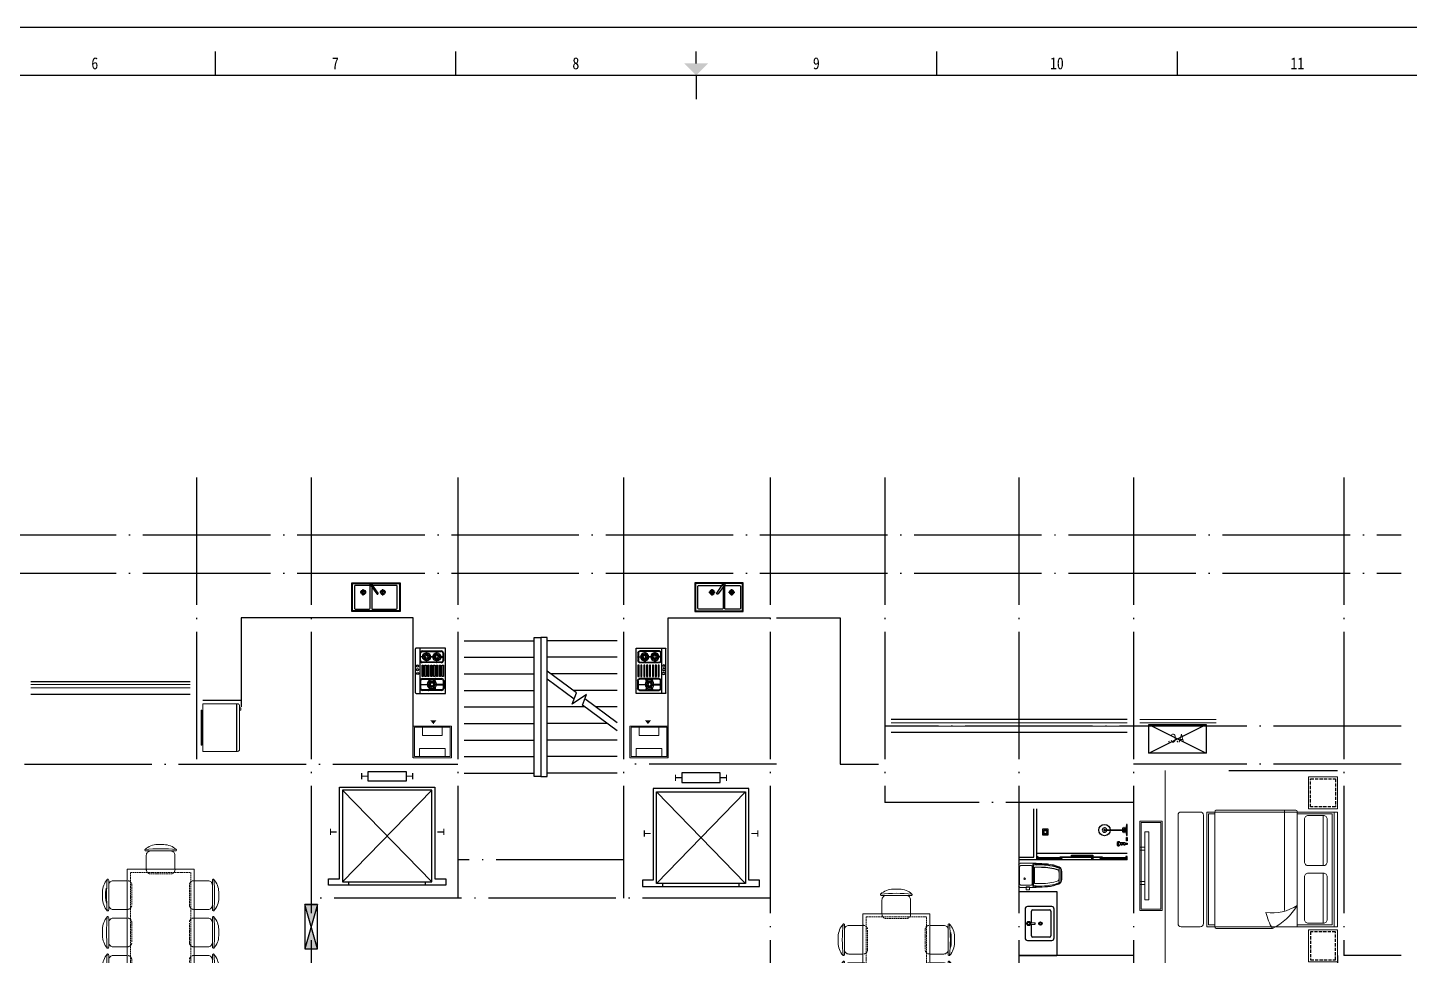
# Model space of a CAD drawing. Extents: x 217039 to 280039, y -2536 to 41961.
# Drawn here: x 238612 to 260292, y 27397 to 41961 of the extents above; entities that cross this region are included whole.
import ezdxf
from ezdxf.enums import TextEntityAlignment as Align

# ---------------------------------------------------------------- set-up
doc = ezdxf.new("R2010")
doc.units = 0
doc.header["$LTSCALE"] = 1000
doc.header["$MEASUREMENT"] = 0
for name, pattern in [('ACAD_ISO02W100', [15, 12, -3]), ('DASH', [0.35, 0.25, -0.1]), ('DOTE', [2.42, 2, -0.2, 0.02, -0.2])]:
    doc.linetypes.add(name, pattern=pattern)
for name, color, linetype in [('14PUB_DIM', 14, 'Continuous'), ('DOTE', 1, 'DOTE'), ('fd', 4, 'Continuous'), ('hz', 254, 'Continuous'), ('STAIR', 2, 'Continuous'), ('tk', 253, 'Continuous'), ('WINDOW', 4, 'Continuous'), ('厨卫', 154, 'Continuous'), ('洁具', 150, 'Continuous'), ('看线', 5, 'Continuous'), ('空调', 8, 'Continuous'), ('管井', 236, 'Continuous'), ('虚线', 251, 'Continuous')]:
    doc.layers.add(name, color=color, linetype=linetype)
for name, color, linetype, lineweight in [('Text-I', 7, 'Continuous', 5), ('家具', 33, 'Continuous', 9), ('房建名称', 7, 'Continuous', 0), ('移动家具', 41, 'Continuous', 20)]:
    doc.layers.add(name, color=color, linetype=linetype, lineweight=lineweight)
doc.styles.add('DIM_FONT', font='SIMPLEX.shx', dxfattribs={"width": 0.8})
doc.styles.add('TKZ1', font='SIMHEI.TTF', dxfattribs={"width": 0.7})

# ---------------------------------------------------------------- blocks, each defined once
blk = doc.blocks.new('A$C45025D1E')
for p, q in [((1620, 50), (220, 1490)), ((1620, 1490), (220, 50)), ((320, 0), (320, 50)), ((1520, 0), (1520, 50))]:
    blk.add_line(p, q)
at = {"const_width": 18}
for points in [[(520, 1760), (520, 1660)], [(1320, 1760), (1320, 1660)], [(620, 1710), (520, 1710)], [(1220, 1710), (1320, 1710)], [(30, 885), (30, 785)], [(1810, 885), (1810, 785)], [(130, 835), (30, 835)], [(1710, 835), (1810, 835)]]:
    blk.add_lwpolyline(points, dxfattribs=at)
for points in [[(1220, 1635), (1220, 1785), (620, 1785), (620, 1635)], [(1670, 100), (1670, 1540), (170, 1540), (170, 100), (0, 100), (0, 0), (1840, 0), (1840, 100)], [(220, 50), (220, 1490), (1620, 1490), (1620, 50)]]:
    blk.add_lwpolyline(points, close=True)
blk = doc.blocks.new('A$C6CE46E26')
at = {"layer": 'fd'}
blk.add_lwpolyline([(0, 284, 100, 0, 0), (62, 284, 0, 0, 0)], format="xyseb", dxfattribs=at)
at = {"layer": '家具', "color": 0}
for p, q in [((112, 452), (239, 452)), ((239, 148), (239, 452)), ((445, 98), (445, 502)), ((572, 502), (445, 502)), ((112, 148), (239, 148)), ((572, 98), (445, 98))]:
    blk.add_line(p, q, dxfattribs=at)
for points in [[(592, 0), (592, 600), (92, 600), (92, 0)], [(572, 20), (572, 580), (112, 580), (112, 20)]]:
    blk.add_lwpolyline(points, close=True, dxfattribs=at)
blk = doc.blocks.new('ddfdf')
at = {"layer": '洁具', "color": 0}
for p, q in [((15801, -30110), (15801, -30822)), ((16261, -30111), (15801, -30110)), ((16201, -30822), (16202, -30111)), ((16271, -30121), (16271, -30812)), ((15826, -30314), (15826, -30189)), ((15829, -30248), (15829, -30252)), ((15947, -30248), (15829, -30248)), ((15829, -30252), (15947, -30252)), ((15834, -30314), (15834, -30189)), ((15856, -30159), (16163, -30159)), ((15856, -30167), (16163, -30167)), ((16163, -30337), (15856, -30336)), ((16163, -30345), (15856, -30344)), ((15947, -30252), (15947, -30248)), ((15952, -30159), (15957, -30157)), ((15968, -30208), (15952, -30159)), ((15968, -30295), (15952, -30344)), ((15952, -30344), (15957, -30346)), ((15957, -30157), (15973, -30206)), ((15957, -30346), (15973, -30297)), ((15973, -30206), (15968, -30208)), ((15973, -30297), (15968, -30295)), ((16062, -30157), (16046, -30206)), ((16046, -30206), (16051, -30208)), ((16046, -30297), (16051, -30295)), ((16062, -30346), (16046, -30297)), ((16051, -30208), (16067, -30159)), ((16051, -30295), (16067, -30344)), ((16067, -30159), (16062, -30157)), ((16067, -30344), (16062, -30346)), ((16072, -30252), (16072, -30248)), ((16072, -30248), (16190, -30248)), ((16190, -30253), (16072, -30252)), ((16185, -30189), (16185, -30315)), ((16190, -30248), (16190, -30253)), ((16193, -30189), (16193, -30315)), ((15832, -30556), (15832, -30379)), ((15832, -30379), (15849, -30379)), ((15849, -30556), (15832, -30556)), ((15849, -30379), (15849, -30556)), ((15878, -30556), (15878, -30380)), ((15878, -30380), (15894, -30380)), ((15894, -30556), (15878, -30556)), ((15894, -30380), (15894, -30556)), ((15923, -30556), (15923, -30380)), ((15923, -30380), (15940, -30380)), ((15940, -30556), (15923, -30556)), ((15940, -30380), (15940, -30556)), ((15968, -30556), (15968, -30380)), ((15968, -30380), (15985, -30380)), ((15985, -30556), (15968, -30556)), ((15985, -30380), (15985, -30556)), ((16014, -30556), (16014, -30380)), ((16014, -30380), (16030, -30380)), ((16030, -30556), (16014, -30556)), ((16030, -30380), (16030, -30556)), ((16059, -30556), (16059, -30380)), ((16059, -30380), (16076, -30380)), ((16076, -30556), (16059, -30556)), ((16076, -30380), (16076, -30556)), ((16104, -30556), (16104, -30380)), ((16104, -30380), (16121, -30380)), ((16121, -30556), (16104, -30556)), ((16121, -30380), (16121, -30556)), ((16150, -30556), (16150, -30380)), ((16150, -30380), (16166, -30380)), ((16166, -30556), (16150, -30556)), ((16166, -30380), (16166, -30556)), ((15829, -30682), (15829, -30686)), ((15904, -30682), (15829, -30682)), ((15829, -30686), (15904, -30686)), ((15831, -30750), (15831, -30624)), ((15839, -30750), (15839, -30624)), ((15861, -30594), (16167, -30595)), ((15861, -30602), (16167, -30603)), ((16167, -30772), (15861, -30772)), ((16167, -30780), (15861, -30780)), ((15904, -30686), (15904, -30682)), ((15937, -30595), (15937, -30654)), ((15942, -30595), (15937, -30595)), ((15937, -30654), (15942, -30654)), ((15937, -30780), (15937, -30720)), ((15937, -30720), (15942, -30720)), ((15942, -30780), (15937, -30780)), ((15942, -30654), (15942, -30595)), ((15942, -30720), (15942, -30780)), ((15968, -30684), (15968, -30688)), ((16063, -30684), (15968, -30684)), ((15968, -30688), (16063, -30688)), ((16063, -30688), (16063, -30684)), ((16095, -30595), (16095, -30654)), ((16099, -30595), (16095, -30595)), ((16095, -30654), (16099, -30654)), ((16095, -30780), (16095, -30720)), ((16095, -30720), (16099, -30720)), ((16099, -30780), (16095, -30780)), ((16099, -30654), (16099, -30595)), ((16099, -30720), (16099, -30780)), ((16126, -30690), (16126, -30685)), ((16126, -30685), (16199, -30685)), ((16199, -30690), (16126, -30690)), ((16189, -30625), (16189, -30750)), ((16197, -30625), (16197, -30750)), ((16199, -30685), (16199, -30690)), ((15801, -30822), (16261, -30822))]:
    blk.add_line(p, q, dxfattribs=at)
for centre, radius in [((16013, -30253), 70.1), ((16013, -30253), 47.3), ((16013, -30253), 41.8), ((16013, -30253), 25.3), ((16235, -30426), 16.2), ((16238, -30542), 16.2), ((16240, -30485), 16.2), ((15936, -30685), 63.7), ((15936, -30685), 43), ((15936, -30685), 38), ((15936, -30685), 23), ((16096, -30687), 63.7), ((16096, -30687), 43), ((16096, -30687), 38), ((16096, -30687), 23)]:
    blk.add_circle(centre, radius, dxfattribs=at)
for centre, radius, start, end in [((16261, -30121), 10, 0, 89.961), ((15856, -30189), 30, 89.961, 179.961), ((15856, -30314), 30, 179.961, 269.961), ((15856, -30189), 22, 89.961, 179.961), ((15856, -30314), 22, 179.961, 269.961), ((16163, -30189), 30, 359.961, 89.961), ((16163, -30189), 22, 359.961, 89.961), ((16163, -30315), 30, 269.961, 359.961), ((16163, -30315), 22, 269.961, 359.961), ((15861, -30624), 30, 89.961, 179.961), ((15861, -30750), 30, 179.961, 269.961), ((15861, -30624), 22, 89.961, 179.961), ((15861, -30750), 22, 179.961, 269.961), ((16167, -30625), 30, 359.961, 89.961), ((16167, -30625), 22, 359.961, 89.961), ((16167, -30750), 30, 269.961, 359.961), ((16167, -30750), 22, 269.961, 359.961), ((16261, -30812), 10, 269.961, 0)]:
    blk.add_arc(centre, radius, start, end, dxfattribs=at)
blk = doc.blocks.new('A$C0C200289')
at = {"layer": '家具', "color": 0}
for p, q in [((-150, 72), (-150, 597)), ((600, 597), (-150, 597)), ((500, 623), (-48, 623)), ((-48, 613), (-48, 623)), ((500, 613), (-48, 613)), ((500, 613), (500, 623)), ((600, 72), (600, 597)), ((-144, 72), (-150, 72)), ((-150, 53), (-150, 62)), ((-144, 62), (-150, 62)), ((594, 72), (-144, 72)), ((-144, 62), (-144, 72)), ((594, 62), (-144, 62)), ((568, 22), (-118, 22)), ((499, 22), (499, 0)), ((535, 22), (535, 0)), ((594, 62), (594, 72)), ((594, 72), (600, 72)), ((594, 62), (600, 62)), ((600, 53), (600, 62)), ((499, 0), (535, 0))]:
    blk.add_line(p, q, dxfattribs=at)
for centre, start, end in [((-118, 53), 180, 270), ((568, 53), 270, 0)]:
    blk.add_arc(centre, 31.5, start, end, dxfattribs=at)
blk = doc.blocks.new('A$C1BE601A8')
at = {"layer": '洁具', "color": 0}
for p, q in [((0, 0), (0, 450)), ((0, 450), (757, 450)), ((10, 10), (10, 440)), ((10, 440), (747, 440)), ((747, 440), (747, 10)), ((757, 450), (757, 0)), ((41, 393), (41, 50)), ((273, 408), (56, 408)), ((226, 300), (130, 300)), ((178, 248), (178, 348)), ((288, 50), (288, 393)), ((315, 427), (293, 411)), ((293, 411), (390, 273)), ((311, 393), (311, 50)), ((412, 288), (315, 427)), ((695, 408), (326, 408)), ((534, 300), (438, 300)), ((486, 248), (486, 348)), ((710, 50), (710, 393)), ((757, 0), (0, 0)), ((747, 10), (10, 10)), ((56, 35), (273, 35)), ((326, 35), (695, 35))]:
    blk.add_line(p, q, dxfattribs=at)
for centre, radius in [((178, 300), 36.1), ((178, 300), 27.1), ((486, 300), 36.1), ((486, 300), 27.1)]:
    blk.add_circle(centre, radius, dxfattribs=at)
for centre, radius, start, end in [((304, 419), 21.7, 342.6068, 267.3353), ((56, 393), 15, 90, 180), ((273, 393), 15, 0, 90), ((326, 393), 15, 90, 180), ((401, 281), 13.3, 214.971, 34.971), ((695, 393), 15, 0, 90), ((56, 50), 15, 180, 270), ((273, 50), 15, 270, 0), ((326, 50), 15, 180, 270), ((695, 50), 15, 270, 0)]:
    blk.add_arc(centre, radius, start, end, dxfattribs=at)
blk = doc.blocks.new('fasdf')
for p, q in [((405844, 733593), (342844, 733593)), ((367358, 733218), (367358, 732843)), ((371132, 733218), (371132, 732843)), ((374906, 733031), (374906, 733218)), ((378679, 733218), (378679, 732843)), ((382453, 733218), (382453, 732843)), ((405095, 732843), (344716, 732843)), ((374906, 732843), (374906, 732469))]:
    blk.add_line(p, q)
blk.add_solid([(374718, 733031), (375093, 733031), (374906, 732843)])
at = {"style": 'TKZ1', "width": 0.85}
for s, height, p in [('6', 187, (365471, 733031)), ('7', 187, (369245, 733031)), ('8', 187, (373019, 733031)), ('9', 187, (376792, 733031)), ('10', 187.3, (380566, 733031)), ('11', 187.3, (384340, 733031))]:
    blk.add_text(s, height=height, dxfattribs=at).set_placement(p, align=Align.MIDDLE)
blk = doc.blocks.new('A$C40221361')
at = {"color": 0}
for p, q in [((1023, 1725), (563, 1725)), ((1023, 1725), (563, 1725)), ((1610, 1725), (1150, 1725)), ((1610, 1725), (1150, 1725)), ((2196, 1725), (1736, 1725)), ((2196, 1725), (1736, 1725)), ((568, 1438), (1018, 1438)), ((1155, 1438), (1605, 1438)), ((1741, 1439), (2191, 1439)), ((100, 683), (100, 1143)), ((100, 683), (100, 1143)), ((386, 1138), (386, 688)), ((2373, 1138), (2373, 688)), ((2659, 683), (2659, 1143)), ((2659, 683), (2659, 1143)), ((1018, 388), (568, 388)), ((1605, 388), (1155, 388)), ((2191, 389), (1741, 389)), ((563, 100), (1023, 100)), ((563, 100), (1023, 100)), ((1150, 100), (1610, 100)), ((1150, 100), (1610, 100)), ((1736, 100), (2196, 100)), ((1736, 100), (2196, 100))]:
    blk.add_line(p, q, dxfattribs=at)
at = {"color": 0, "linetype": 'DASH', "ltscale": 0.1}
for p, q in [((950, 1365), (635, 1365)), ((950, 1365), (635, 1365)), ((1537, 1365), (1222, 1365)), ((1537, 1365), (1222, 1365)), ((2124, 1365), (1809, 1365)), ((2124, 1365), (1809, 1365)), ((460, 756), (460, 1071)), ((460, 756), (460, 1071)), ((2299, 756), (2299, 1071)), ((2299, 756), (2299, 1071)), ((635, 460), (950, 460)), ((635, 460), (950, 460)), ((1222, 460), (1537, 460)), ((1222, 460), (1537, 460)), ((1809, 460), (2124, 460)), ((1809, 460), (2124, 460))]:
    blk.add_line(p, q, dxfattribs=at)
at = {"color": 0, "linetype": 'DASH'}
for p, q in [((1605, 388), (1605, 393)), ((1605, 388), (1605, 393)), ((2191, 389), (2191, 393)), ((2191, 389), (2191, 393))]:
    blk.add_line(p, q, dxfattribs=at)
at = {"color": 0}
for points in [[(1018, 1438), (1018, 1657, 0.414214), (950, 1725), (1023, 1725, 0.319431), (1041, 1737, 0.307703), (1039, 1748, 0.187559), (842, 1825), (743, 1825, 0.171658), (547, 1748, 0.324647), (544, 1737, 0.302537), (563, 1725), (635, 1725, 0.414214), (568, 1657), (568, 1438)], [(1605, 1439), (1605, 1657, 0.414214), (1537, 1725), (1610, 1725, 0.319431), (1628, 1737, 0.307703), (1625, 1748, 0.187559), (1429, 1825), (1330, 1825, 0.171658), (1134, 1748, 0.324647), (1131, 1737, 0.302537), (1150, 1725), (1222, 1725, 0.414214), (1155, 1657), (1155, 1438)], [(2191, 1439), (2191, 1657, 0.414214), (2124, 1725), (2196, 1725, 0.319431), (2215, 1737, 0.307703), (2212, 1748, 0.187559), (2016, 1825), (1917, 1825, 0.171658), (1721, 1748, 0.324647), (1718, 1737, 0.302537), (1736, 1725), (1809, 1725, 0.414214), (1741, 1657), (1741, 1439)], [(1155, 388), (1018, 388), (1018, 168, -0.414214), (950, 100), (1023, 100, -0.319431), (1041, 88, -0.307703), (1039, 76, -0.187559), (842, 0), (743, 0, -0.171658), (547, 76, -0.324647), (544, 88, -0.302537), (563, 100), (635, 100, -0.414214), (568, 168), (568, 388), (386, 388), (386, 1438)], [(386, 688), (168, 688, -0.414214), (100, 756), (100, 683, -0.319431), (88, 665, -0.307703), (76, 668, -0.187559), (0, 864), (0, 963, -0.171658), (76, 1159, -0.324647), (88, 1162, -0.302537), (100, 1143), (100, 1071, -0.414214), (168, 1138), (386, 1138)], [(2373, 688), (2592, 688, 0.414214), (2659, 756), (2659, 683, 0.319431), (2672, 665, 0.307703), (2683, 668, 0.187559), (2759, 864), (2759, 963, 0.171658), (2683, 1159, 0.324647), (2672, 1162, 0.302537), (2659, 1143), (2659, 1071, 0.414214), (2592, 1138), (2373, 1138)], [(1605, 388), (1605, 168, -0.414214), (1537, 100), (1610, 100, -0.319431), (1628, 88, -0.307703), (1625, 76, -0.187559), (1429, 0), (1330, 0, -0.171658), (1134, 76, -0.324647), (1131, 88, -0.302537), (1150, 100), (1222, 100, -0.414214), (1155, 168), (1155, 388)], [(2191, 389), (2191, 168, -0.414214), (2124, 100), (2196, 100, -0.319431), (2215, 88, -0.307703), (2212, 76, -0.187559), (2016, 0), (1917, 0, -0.171658), (1721, 76, -0.324647), (1718, 88, -0.302537), (1736, 100), (1809, 100, -0.414214), (1741, 168), (1741, 389)], [(918, 62, -0.079824), (842, 50), (744, 50, -0.059527), (682, 60, -0.059527)]]:
    blk.add_lwpolyline(points, format="xyb", dxfattribs=at)
for points in [[(568, 1438), (386, 1438), (386, 913)], [(1155, 1438), (1018, 1438)], [(2373, 913), (2373, 1438), (1155, 1438)], [(2373, 1438), (2373, 388), (1605, 388)]]:
    blk.add_lwpolyline(points, dxfattribs=at)
at = {"color": 0, "linetype": 'DASH', "ltscale": 0.1}
blk.add_lwpolyline([(436, 438), (436, 1388), (2323, 1388), (2323, 438)], close=True, dxfattribs=at)
at = {"color": 0}
for centre, start, end in [((793, -953), 84.8023, 95.1977), ((793, -953), 84.8023, 95.1977), ((1380, -953), 84.8023, 95.1977), ((1380, -953), 84.8023, 95.1977), ((1966, -953), 84.8023, 95.1977), ((1966, -953), 84.8023, 95.1977), ((2778, 913), 174.8023, 185.1977), ((2778, 913), 174.8023, 185.1977), ((-19, 913), 354.8023, 5.1977), ((-19, 913), 354.8023, 5.1977), ((793, 2778), 264.8023, 275.1977), ((793, 2778), 264.8023, 275.1977), ((1380, 2778), 264.8023, 275.1977), ((1380, 2778), 264.8023, 275.1977), ((1966, 2778), 264.8023, 275.1977), ((1966, 2778), 264.8023, 275.1977)]:
    blk.add_arc(centre, 2713, start, end, dxfattribs=at)
at = {"color": 0, "linetype": 'DASH', "ltscale": 0.1}
for centre, start, end in [((635, 1432), 180, 270), ((635, 1432), 180, 270), ((950, 1432), 270, 0), ((950, 1432), 270, 0), ((1222, 1432), 180, 270), ((1222, 1432), 180, 270), ((1537, 1432), 270, 0), ((1537, 1432), 270, 0), ((1809, 1432), 180, 270), ((1809, 1432), 180, 270), ((2124, 1432), 270, 0), ((2124, 1432), 270, 0), ((393, 1071), 0, 90), ((393, 1071), 0, 90), ((2367, 1071), 90, 180), ((2367, 1071), 90, 180), ((393, 756), 270, 0), ((393, 756), 270, 0), ((2367, 756), 180, 270), ((2367, 756), 180, 270), ((635, 393), 90, 180), ((635, 393), 90, 180), ((950, 393), 0, 90), ((950, 393), 0, 90), ((1222, 393), 90, 180), ((1537, 393), 0, 90), ((1537, 393), 0, 90), ((1809, 393), 90, 180), ((2124, 393), 0, 90), ((2124, 393), 0, 90)]:
    blk.add_arc(centre, 67.5, start, end, dxfattribs=at)
blk = doc.blocks.new('111')
at = {"layer": '空调', "linetype": 'ACAD_ISO02W100'}
for p, q in [((1000, 0), (0, 500)), ((1000, 500), (0, 0))]:
    blk.add_line(p, q, dxfattribs=at)
blk.add_lwpolyline([(0, 500), (0, 0), (1000, 0), (1000, 500)], close=True, dxfattribs=at)
at = {"layer": 'Text-I', "style": 'DIM_FONT', "width": 0.8}
blk.add_text('A.C.', height=140, dxfattribs=at).set_placement((675, 262), align=Align.MIDDLE_RIGHT)
blk = doc.blocks.new('ma2')
at = {"layer": '厨卫', "color": 0}
for centre, radius, start, end in [((712, -340), 881, 175.7103, 198.2941), ((704, -353), 834, 180.1819, 198.4973)]:
    blk.add_arc(centre, radius, start, end, dxfattribs=at)
at = {"layer": '家具', "color": 0}
for p, q in [((0, 0), (-166, 0)), ((0, 0), (166, 0)), ((-189, -22), (-189, -274)), ((-180, -230), (-139, -212)), ((-153, -36), (-153, -198)), ((-139, -212), (0, -212)), ((0, -14), (-130, -14)), ((0, -14), (130, -14)), ((139, -212), (0, -212)), ((180, -230), (139, -212)), ((153, -36), (153, -198)), ((180, -125), (180, -165)), ((192, -118), (187, -118)), ((192, -172), (187, -172)), ((189, -22), (189, -122)), ((189, -121), (189, -130)), ((189, -137), (189, -146)), ((189, -153), (189, -162)), ((189, -170), (189, -274)), ((192, -118), (222, -118)), ((192, -172), (222, -172)), ((230, -125), (230, -165)), ((-180, -230), (-180, -316)), ((-180, -230), (0, -230)), ((-176, -279), (-176, -280)), ((-166, -274), (-171, -274)), ((-166, -253), (-166, -274)), ((-148, -235), (0, -235)), ((-130, -220), (0, -220)), ((-130, -250), (-130, -356)), ((0, -247), (-127, -247)), ((-119, -247), (0, -247)), ((130, -220), (0, -220)), ((180, -230), (0, -230)), ((148, -235), (0, -235)), ((119, -247), (0, -247)), ((0, -247), (127, -247)), ((130, -250), (130, -356)), ((166, -253), (166, -274)), ((166, -274), (171, -274)), ((176, -279), (176, -280)), ((180, -230), (180, -316)), ((-77, -636), (-102, -636)), ((-68, -636), (-77, -636)), ((-68, -636), (0, -636)), ((68, -636), (0, -636)), ((68, -636), (77, -636)), ((77, -636), (102, -636)), ((93, -660), (-93, -660)), ((0, -660), (93, -660))]:
    blk.add_line(p, q, dxfattribs=at)
blk.add_circle((53, -94), 11.4, dxfattribs=at)
for centre, radius, start, end in [((-166, -22), 22.5, 90, 180), ((166, -22), 22.5, 0, 90), ((-130, -36), 22.5, 90, 180), ((-130, -198), 22.5, 180, 270), ((130, -36), 22.5, 0, 90), ((130, -198), 22.5, 270, 0), ((187, -125), 7.2, 90, 180), ((187, -165), 7.2, 180, 270), ((222, -125), 7.2, 0, 90), ((222, -165), 7.2, 270, 0), ((6806, -15), 7000, 182.1248, 183.6001), ((316, -367), 499, 170.0177, 190.1149), ((-171, -279), 4.5, 90, 180), ((-148, -253), 18, 90, 180), ((-127, -250), 3.6, 90, 180), ((-704, -353), 834, 341.5027, 359.8181), ((-712, -340), 881, 341.7059, 4.2897), ((127, -250), 3.6, 0, 90), ((148, -253), 18, 0, 90), ((171, -279), 4.5, 0, 90), ((-316, -367), 499, 349.8851, 9.9823), ((-6806, -15), 7000, 356.3999, 357.8752), ((749, -321), 939, 188.1773, 199.5371), ((594, -353), 776, 187.5237, 201.3401), ((-123, -630), 13.5, 199.5371, 212.7351), ((-70, -597), 75.7, 212.7351, 236.2527), ((-116, -630), 13.5, 201.3401, 225.0457), ((117, -396), 344, 225.0457, 228.0777), ((-100, -611), 25.3, 193.7471, 265.3876), ((-70, -612), 18, 198.4973, 250.8187), ((-15, -386), 250, 255.8484, 273.4075), ((15, -386), 250, 266.5925, 284.1516), ((70, -612), 18, 289.1813, 341.5027), ((100, -611), 25.3, 274.6124, 346.2529), ((70, -597), 75.7, 303.7473, 327.2649), ((-117, -396), 344, 311.9223, 314.9543), ((116, -630), 13.5, 314.9543, 338.6599), ((-594, -353), 776, 338.6599, 352.4763), ((123, -630), 13.5, 327.2649, 340.4629), ((-749, -321), 939, 340.4627, 351.8238), ((-92, -626), 34, 231.9313, 272.5793), ((-13, -423), 257, 247.1573, 272.879), ((13, -423), 257, 267.121, 292.8427), ((92, -626), 34, 267.4207, 308.0687)]:
    blk.add_arc(centre, radius, start, end, dxfattribs=at)
blk = doc.blocks.new('x6')
at = {"layer": '厨卫', "color": 0}
for p, q in [((227, 0), (-227, 0)), ((-265, -38), (-265, -419)), ((-214, -387), (-214, -121)), ((-195, -102), (-16, -102)), ((-19, -57), (-32, -57)), ((-13, -43), (-23, -34)), ((-13, -70), (-22, -80)), ((-16, -84), (-13, -158)), ((-13, -158), (13, -158)), ((0, -38), (0, -24)), ((0, -75), (0, -89)), ((22, -33), (13, -43)), ((23, -79), (13, -70)), ((16, -84), (13, -158)), ((16, -102), (195, -102)), ((19, -57), (32, -57)), ((214, -121), (214, -387)), ((265, -419), (265, -38)), ((195, -406), (-195, -406)), ((-227, -457), (227, -457))]:
    blk.add_line(p, q, dxfattribs=at)
for centre, radius in [((0, -57), 32.3), ((-1, -241), 25.4), ((0, -57), 18.8), ((-1, -241), 16)]:
    blk.add_circle(centre, radius, dxfattribs=at)
for centre, radius, start, end in [((-227, -38), 38.1, 90, 180), ((227, -38), 38.1, 0, 90), ((-195, -121), 19.1, 90, 180), ((195, -121), 19.1, 0, 90), ((-227, -419), 38.1, 180, 270), ((-195, -387), 19.1, 180, 270), ((195, -387), 19.1, 270, 0), ((227, -419), 38.1, 270, 0)]:
    blk.add_arc(centre, radius, start, end, dxfattribs=at)
blk = doc.blocks.new('A$C18784298')
at = {"layer": '移动家具', "color": 251, "ltscale": 40}
for points in [[(0, 1066), (58, 1066), (58, 0), (0, 0)], [(58, 828), (140, 828), (140, 780), (58, 780)], [(58, 239), (140, 239), (140, 287), (58, 287)]]:
    blk.add_lwpolyline(points, close=True, dxfattribs=at)
blk = doc.blocks.new('ytjhgkj')
at = {"layer": '移动家具', "color": 0, "ltscale": 0.5}
blk.add_lwpolyline([(34949, 26116), (34599, 26116), (34599, 27516), (34949, 27516)], close=True, dxfattribs=at)
at = {"layer": '移动家具', "color": 0, "ltscale": 40}
blk.add_lwpolyline([(34929, 26136), (34619, 26136), (34619, 27496), (34929, 27496)], close=True, dxfattribs=at)
at = {"layer": '虚线', "xscale": -1}
blk.add_blockref('A$C18784298', (34739, 26283), dxfattribs=at)
blk = doc.blocks.new('A$C31D9048E')
at = {"layer": '家具'}
for p, q in [((629, 2350), (0, 2350)), ((0, 550), (0, 2350)), ((50, 550), (50, 2350)), ((80, 580), (80, 2320)), ((629, 2320), (80, 2320)), ((220, 2295), (220, 1508)), ((629, 550), (629, 2360)), ((1920, 2350), (629, 2350)), ((1900, 2380), (649, 2380)), ((829, 803), (829, 2380)), ((1920, 550), (1920, 2350)), ((1920, 2350), (2050, 2350)), ((1920, 2320), (2020, 2320)), ((2020, 580), (2020, 2320)), ((2050, 550), (2050, 2350)), ((2100, 600), (2100, 2300)), ((2150, 2350), (2450, 2350)), ((2500, 600), (2500, 2300)), ((220, 605), (220, 1392)), ((962, 550), (0, 550)), ((629, 580), (80, 580)), ((962, 550), (1920, 550)), ((1900, 520), (1017, 520)), ((1920, 580), (2020, 580)), ((1920, 550), (2050, 550)), ((2150, 550), (2450, 550))]:
    blk.add_line(p, q, dxfattribs=at)
for points in [[(450, 2900), (0, 2900), (0, 2400), (450, 2400), (450, 2900), (370, 2900)], [(450, 0), (0, 0), (0, 500), (450, 500), (450, 0), (370, 0)]]:
    blk.add_lwpolyline(points, dxfattribs=at)
for points in [[(220, 2295), (455, 2295, -0.414214), (515, 2235), (515, 1568, -0.414214), (455, 1508), (220, 1508, -0.414214), (160, 1568), (160, 2235, -0.414214)], [(220, 605), (455, 605, 0.414214), (515, 665), (515, 1332, 0.414214), (455, 1392), (220, 1392, 0.414214), (160, 1332), (160, 665, 0.414214)]]:
    blk.add_lwpolyline(points, format="xyb", close=True, dxfattribs=at)
blk.add_lwpolyline([(629, 883, 0.180302), (1121, 775, -0.088637), (1017, 520, 28871.271551)], format="xyb", dxfattribs=at)
for centre, radius, start, end in [((649, 2360), 20, 90, 180), ((1889, 2351), 30.7, 357.6884, 69.6917), ((2150, 2300), 50, 90, 180), ((2450, 2300), 50, 0, 90), ((1442, 1363), 944, 210.6075, 243.2773), ((1889, 549), 30.7, 290.3566, 2.3152), ((2150, 600), 50, 180, 270), ((2450, 600), 50, 270, 0)]:
    blk.add_arc(centre, radius, start, end, dxfattribs=at)
at = {"layer": '虚线', "linetype": 'DASH', "ltscale": 0.2}
for points in [[(420, 2870), (30, 2870), (30, 2430), (420, 2430)], [(420, 30), (30, 30), (30, 470), (420, 470)]]:
    blk.add_lwpolyline(points, close=True, dxfattribs=at)
blk = doc.blocks.new('XFS')
at = {"layer": '14PUB_DIM'}
blk.add_hatch(color=256, dxfattribs=at).paths.add_polyline_path([(1104652, -51269), (1104452, -51269), (1104652, -51969), (1104452, -51969)])
for p, q in [((1104452, -51969), (1104652, -51269)), ((1104452, -51269), (1104652, -51969))]:
    blk.add_line(p, q, dxfattribs=at)
blk.add_lwpolyline([(1104452, -51969), (1104652, -51969), (1104652, -51269), (1104452, -51269)], close=True, dxfattribs=at)
blk.add_lwpolyline([(1104652, -51269), (1104452, -51269), (1104652, -51969), (1104452, -51969), (1104652, -51269)], dxfattribs=at)

msp = doc.modelspace()

# ---------------------------------------------------------------- linework, layer by layer
at = {"layer": 'DOTE'}
for p, q in [((241262, 34897), (241262, 30397)), ((243062, 34897), (243062, 25697)), ((245362, 34897), (245362, 28297)), ((247962, 34897), (247962, 28297)), ((250262, 34897), (250262, 25697)), ((252062, 34897), (252062, 29797)), ((254162, 34897), (254162, 25897)), ((255962, 34897), (255962, 22297)), ((259262, 34897), (259262, 27397)), ((233162, 33997), (260162, 33997)), ((233162, 33397), (260162, 33397)), ((260162, 30997), (252062, 30997)), ((238562, 30397), (245362, 30397)), ((250362, 30397), (247962, 30397)), ((260162, 30397), (255962, 30397)), ((255962, 29797), (252062, 29797)), ((247962, 28897), (245362, 28897)), ((250262, 28297), (243062, 28297)), ((255962, 27397), (254162, 27397)), ((260162, 27397), (259262, 27397))]:
    msp.add_line(p, q, dxfattribs=at)
at = {"layer": 'STAIR'}
for p, q in [((245462, 32337), (246562, 32337)), ((247862, 32337), (246762, 32337)), ((245462, 32077), (246562, 32077)), ((247862, 32077), (246762, 32077)), ((245462, 31817), (246562, 31817)), ((247225, 31516), (246762, 31857)), ((247187, 31420), (246762, 31733)), ((247862, 31817), (246817, 31817)), ((245462, 31557), (246562, 31557)), ((247157, 31342), (247225, 31516)), ((247381, 31491), (247157, 31342)), ((247862, 31557), (247170, 31557)), ((247316, 31325), (247381, 31491)), ((245462, 31297), (246562, 31297)), ((247354, 31297), (246762, 31297)), ((247862, 30923), (247316, 31325)), ((247862, 31047), (247353, 31422)), ((247862, 31297), (247523, 31297)), ((245462, 31037), (246562, 31037)), ((247707, 31037), (246762, 31037)), ((245462, 30777), (246562, 30777)), ((247862, 30777), (246762, 30777)), ((245462, 30517), (246562, 30517)), ((247862, 30517), (246762, 30517)), ((245462, 30257), (246562, 30257)), ((247862, 30257), (246762, 30257))]:
    msp.add_line(p, q, dxfattribs=at)
for points in [[(246562, 32387), (246662, 32387), (246662, 30207), (246562, 30207)], [(246762, 32387), (246662, 32387), (246662, 30207), (246762, 30207)]]:
    msp.add_lwpolyline(points, close=True, dxfattribs=at)
at = {"layer": 'WINDOW'}
msp.add_lwpolyline([(259162, 27397), (259162, 25997), (258662, 25997)], dxfattribs=at)
at = {"layer": '厨卫'}
for p, q in [((241962, 31397), (241362, 31397)), ((251362, 30397), (251962, 30397)), ((255509, 29369), (255832, 29369)), ((255832, 29359), (255509, 29359)), ((255837, 29385), (255847, 29385)), ((255837, 29349), (255847, 29349)), ((255837, 29342), (255847, 29342)), ((255840, 29379), (255847, 29379)), ((255824, 29163), (255749, 29163)), ((255824, 29133), (255749, 29133)), ((255802, 29133), (255802, 29163)), ((255862, 28997), (254442, 28997)), ((254442, 28947), (254462, 28947)), ((255862, 28897), (254442, 28897)), ((254462, 28947), (254462, 28897)), ((254841, 28927), (254462, 28927)), ((254841, 28917), (254462, 28917)), ((254841, 28927), (254841, 28917)), ((255842, 28927), (255441, 28927)), ((255441, 28917), (255441, 28927)), ((255441, 28917), (255842, 28917)), ((255862, 28947), (255842, 28947)), ((255842, 28947), (255842, 28897)), ((255862, 28897), (255862, 28947)), ((254162, 28397), (254762, 28397)), ((254762, 28397), (254762, 27397)), ((254162, 27397), (254762, 27397))]:
    msp.add_line(p, q, dxfattribs=at)
for points in [[(244662, 30497), (244662, 32697), (241962, 32697), (241962, 31297)], [(248662, 30497), (248662, 32697), (250262, 32697)], [(250362, 32697), (251362, 32697), (251362, 30397)], [(255837, 29379), (255837, 29392), (255792, 29392), (255792, 29369)], [(255792, 29359), (255792, 29336), (255837, 29336), (255837, 29349)], [(255840, 29374), (255840, 29379), (255812, 29379), (255812, 29369)], [(255812, 29359), (255812, 29349), (255840, 29349), (255840, 29354)], [(255817, 29392), (255817, 29402), (255813, 29402), (255813, 29392)], [(255813, 29336), (255813, 29326), (255817, 29326), (255817, 29336)], [(255862, 29279), (255862, 29449), (255852, 29449), (255847, 29419), (255847, 29374)], [(255847, 29354), (255847, 29308), (255852, 29279), (255862, 29279)], [(255833, 29159), (255862, 29159), (255862, 29136), (255833, 29136)]]:
    msp.add_lwpolyline(points, dxfattribs=at)
for points in [[(254537, 29290), (254623, 29290), (254623, 29376), (254537, 29376)], [(254547, 29333), (254547, 29335), (254562, 29335), (254562, 29333)], [(254557, 29310), (254555, 29311), (254566, 29322), (254568, 29321)], [(254556, 29356), (254557, 29358), (254568, 29347), (254567, 29345)], [(254580, 29300), (254578, 29300), (254578, 29316), (254580, 29316)], [(254579, 29366), (254581, 29366), (254581, 29351), (254579, 29351)], [(254603, 29310), (254602, 29309), (254591, 29320), (254592, 29321)], [(254603, 29357), (254604, 29356), (254593, 29345), (254592, 29346)], [(254613, 29334), (254613, 29332), (254597, 29332), (254597, 29334)], [(255852, 29374), (255832, 29374), (255832, 29354), (255852, 29354)], [(255862, 29395), (255852, 29395), (255852, 29333), (255862, 29333)], [(255862, 29193), (255852, 29193), (255852, 29249), (255862, 29249)], [(255471, 28932), (254811, 28932), (254811, 28942), (255471, 28942)]]:
    msp.add_lwpolyline(points, close=True, dxfattribs=at)
msp.add_lwpolyline([(255311, 28942), (255311, 28952, 0.414214), (255306, 28957), (255011, 28957, 0.414214), (255006, 28952), (255006, 28942), (254991, 28942), (254991, 28967, -0.414214), (254996, 28972), (255321, 28972, -0.414214), (255326, 28967), (255326, 28942), (255311, 28942)], format="xyb", dxfattribs=at)
msp.add_lwpolyline([(255333, 28930), (255303, 28930), (255303, 28915, 0.414214), (255308, 28910), (255328, 28910, 0.414214), (255333, 28915)], format="xyb", close=True, dxfattribs=at)
for centre, radius in [((254580, 29333), 36.6), ((255509, 29364), 89.5), ((255509, 29364), 5), ((255775, 29148), 15), ((255824, 29148), 15)]:
    msp.add_circle(centre, radius, dxfattribs=at)
for centre, radius, start, end in [((255509, 29364), 35, 8.2132, 351.7868), ((255509, 29364), 9, 33.749, 326.251), ((255755, 29179), 17.7, 196.4181, 250.3267), ((255755, 29116), 17.7, 109.6733, 163.5819), ((255775, 29148), 17, 61.9275, 298.0725), ((255824, 29148), 17, 43.3359, 118.0725), ((255824, 29148), 17, 241.9275, 316.6641)]:
    msp.add_arc(centre, radius, start, end, dxfattribs=at)
for centre, major_axis, ratio, start_param, end_param in [((255726, 29148), (0, 33.6), 0.612909, -0.37962, 3.521213), ((255736, 29148), (0, 31.4), 0.47884, -1.072899, 4.214492)]:
    msp.add_ellipse(centre, major_axis=major_axis, ratio=ratio, start_param=start_param, end_param=end_param, dxfattribs=at)
at = {"layer": '家具'}
for p, q in [((238662, 31647), (241162, 31647)), ((238662, 31597), (241162, 31597)), ((255862, 31047), (252162, 31047)), ((257262, 31097), (256062, 31097)), ((257262, 31047), (256062, 31047)), ((255962, 30997), (252162, 30997)), ((256462, 26997), (256462, 30297))]:
    msp.add_line(p, q, dxfattribs=at)
at = {"layer": '看线'}
for p, q in [((238662, 31697), (241162, 31697)), ((238662, 31497), (241162, 31497)), ((255862, 31097), (252162, 31097)), ((255862, 30897), (252162, 30897)), ((257462, 30297), (259162, 30297))]:
    msp.add_line(p, q, dxfattribs=at)
at = {"layer": '管井'}
for p, q in [((254402, 28937), (254402, 29697)), ((254442, 29697), (254442, 28897)), ((254162, 28937), (254402, 28937)), ((254442, 28897), (254162, 28897))]:
    msp.add_line(p, q, dxfattribs=at)

# ---------------------------------------------------------------- block references
at = {"rotation": 270}
msp.add_blockref('A$C6CE46E26', (248062, 31089), dxfattribs=at)
at = {"layer": 'hz', "rotation": 180}
msp.add_blockref('XFS', (1347614, -23772), dxfattribs=at)
at = {"layer": 'STAIR', "xscale": -1}
msp.add_blockref('A$C45025D1E', (245173, 28499), dxfattribs=at)
at = {"layer": 'STAIR'}
msp.add_blockref('A$C45025D1E', (248258, 28476), dxfattribs=at)
at = {"layer": 'tk'}
msp.add_blockref('fasdf', (-125805, -691632), dxfattribs=at)
at = {"layer": '厨卫'}
for name, p, rotation in [('A$C1BE601A8', (243700, 32797), 5.336085289072462e-08), ('ddfdf', (260968, 1397), 180), ('A$C0C200289', (241959, 30747), 90), ('x6', (254262, 27897), 90)]:
    msp.add_blockref(name, p, dxfattribs=dict(at, rotation=rotation))
at = {"layer": '厨卫', "xscale": -1}
for name, p, rotation in [('A$C1BE601A8', (249837, 32797), 359.9999999466392), ('ddfdf', (232357, 1397), 180), ('ddfdf', (232357, 1397), 180), ('ma2', (254162, 28653), 90)]:
    msp.add_blockref(name, p, dxfattribs=dict(at, rotation=rotation))
at = {"layer": '家具', "xscale": -1}
msp.add_blockref('A$C31D9048E', (259162, 27297), dxfattribs=at)
for name, p, rotation in [('ytjhgkj', (221463, 55618), 180), ('A$C40221361', (253155, 28436), 90)]:
    msp.add_blockref(name, p, dxfattribs=dict(at, rotation=rotation))
at = {"layer": '家具', "rotation": 270}
msp.add_blockref('A$C40221361', (239786, 29136), dxfattribs=at)
at = {"layer": '房建名称', "xscale": -0.8999999999068677, "yscale": 0.9000000000232831, "zscale": 0.9}
msp.add_blockref('111', (257106, 30573), dxfattribs=at)
at = {"layer": '管井', "xscale": -1, "rotation": 90}
msp.add_blockref('A$C6CE46E26', (245262, 31089), dxfattribs=at)
at = {"layer": '管井', "rotation": 270}
msp.add_blockref('A$C6CE46E26', (248062, 31089), dxfattribs=at)

doc.saveas('drawing.dxf')
